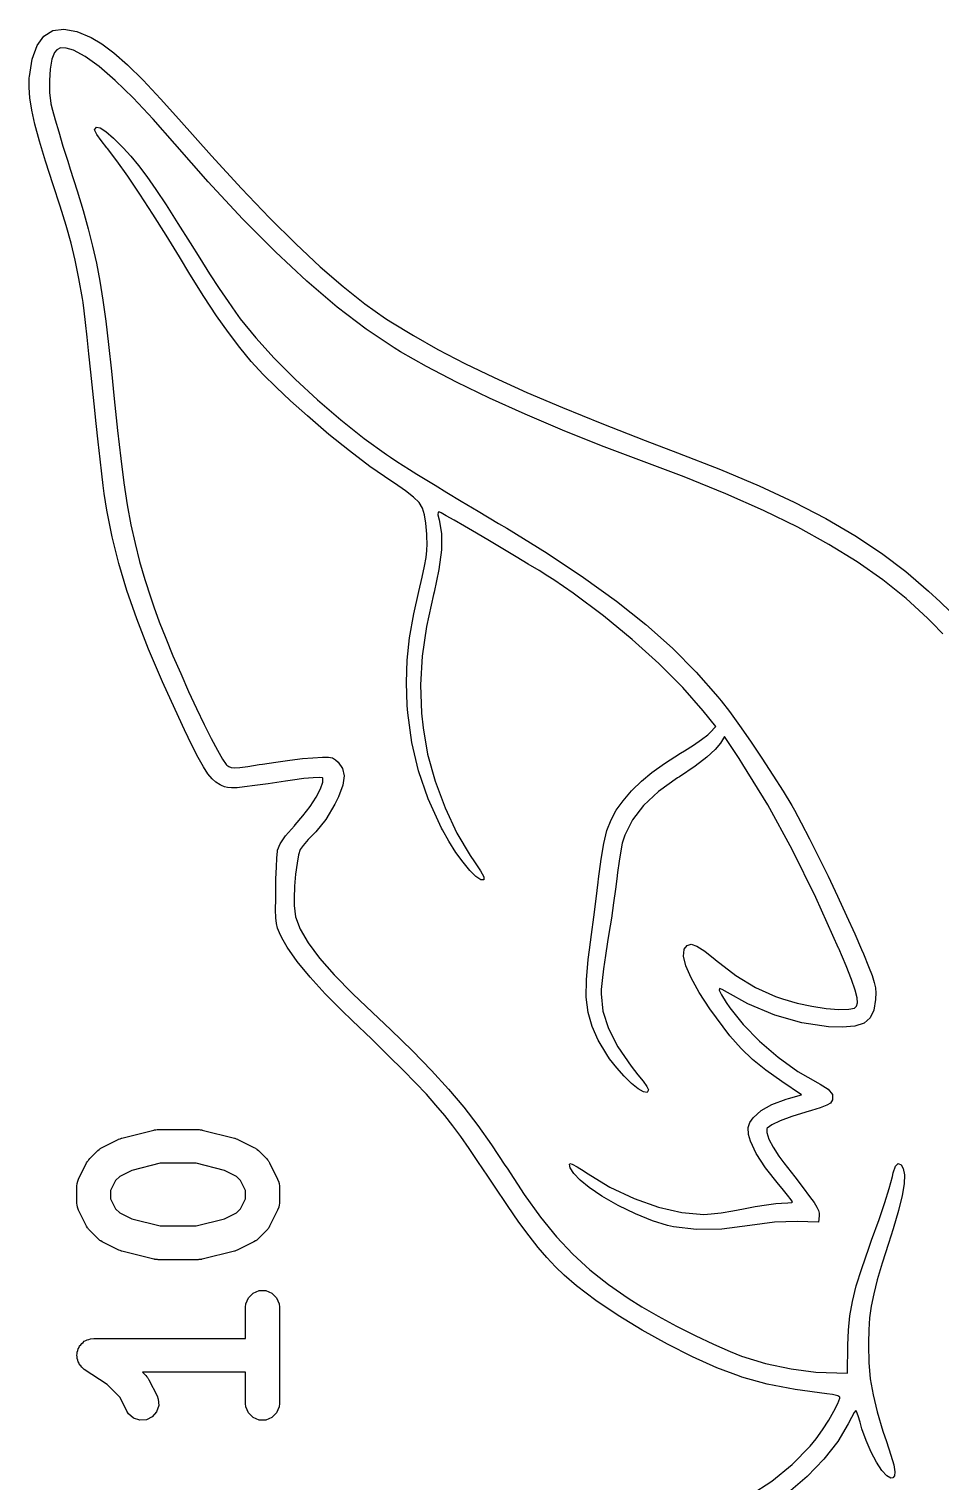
# Model space of a CAD drawing. Header units: inches. Extents: x 3.93 to 7.4, y -5.66 to -1.55.
# Drawn here: x 5.1319 to 5.3445, y -4.7891 to -4.4501 of the extents above; entities that cross this region are included whole.
import ezdxf

# ---------------------------------------------------------------- set-up
doc = ezdxf.new("R2010")
doc.units = ezdxf.units.IN
doc.header["$MEASUREMENT"] = 0
doc.layers.add('F.Silkscreen', color=41, linetype='CONTINUOUS', true_color=0xf2eda1)

msp = doc.modelspace()

# ---------------------------------------------------------------- linework, layer by layer
at = {"layer": 'F.Silkscreen', "linetype": 'CONTINUOUS'}
for p, q in [((5.13532, -4.45174), (5.13739, -4.45045)), ((5.13739, -4.45045), (5.13996, -4.45009)), ((5.13996, -4.45009), (5.14302, -4.45066)), ((5.14302, -4.45066), (5.14633, -4.45203)), ((5.1326, -4.45711), (5.13372, -4.45395)), ((5.13372, -4.45395), (5.13532, -4.45174)), ((5.14633, -4.45203), (5.14883, -4.45351)), ((5.14883, -4.45351), (5.15165, -4.45563)), ((5.13194, -4.4612), (5.1326, -4.45711)), ((5.1372, -4.45714), (5.13678, -4.45942)), ((5.13782, -4.45559), (5.1372, -4.45714)), ((5.13833, -4.45492), (5.13782, -4.45559)), ((5.13918, -4.45448), (5.13833, -4.45492)), ((5.14054, -4.45457), (5.13918, -4.45448)), ((5.1422, -4.45505), (5.14054, -4.45457)), ((5.14495, -4.4565), (5.1422, -4.45505)), ((5.14819, -4.45884), (5.14495, -4.4565)), ((5.15165, -4.45563), (5.15484, -4.45845)), ((5.13678, -4.45942), (5.13659, -4.46211)), ((5.15192, -4.46206), (5.14819, -4.45884)), ((5.15484, -4.45845), (5.15845, -4.462)), ((5.13186, -4.4637), (5.1319, -4.46211)), ((5.13205, -4.46617), (5.13186, -4.4637)), ((5.1319, -4.46211), (5.13192, -4.46148)), ((5.13192, -4.46148), (5.13194, -4.4612)), ((5.13659, -4.46211), (5.13664, -4.46491)), ((5.15612, -4.46614), (5.15192, -4.46206)), ((5.15845, -4.462), (5.16254, -4.46634)), ((5.1325, -4.469), (5.13205, -4.46617)), ((5.13664, -4.46491), (5.13696, -4.4675)), ((5.13696, -4.4675), (5.13697, -4.46756)), ((5.13697, -4.46756), (5.13731, -4.469)), ((5.16077, -4.47108), (5.15612, -4.46614)), ((5.16254, -4.46634), (5.16683, -4.47114)), ((5.13324, -4.47232), (5.1325, -4.469)), ((5.13731, -4.469), (5.13793, -4.47124)), ((5.13793, -4.47124), (5.13877, -4.4741)), ((5.16586, -4.47686), (5.16077, -4.47108)), ((5.16683, -4.47114), (5.17438, -4.47964)), ((5.13431, -4.47624), (5.13324, -4.47232)), ((5.13877, -4.4741), (5.13977, -4.47739)), ((5.14716, -4.4736), (5.14761, -4.47302)), ((5.1472, -4.47379), (5.14716, -4.4736)), ((5.1477, -4.4747), (5.1472, -4.47379)), ((5.14761, -4.47302), (5.14844, -4.47313)), ((5.14844, -4.47313), (5.14973, -4.47397)), ((5.14973, -4.47397), (5.15157, -4.47558)), ((5.13573, -4.4809), (5.13431, -4.47624)), ((5.13977, -4.47739), (5.14087, -4.48092)), ((5.14867, -4.47609), (5.1477, -4.4747)), ((5.14997, -4.47778), (5.14867, -4.47609)), ((5.15015, -4.478), (5.14997, -4.47778)), ((5.1523, -4.48085), (5.15015, -4.478)), ((5.15157, -4.47558), (5.15204, -4.47602)), ((5.15204, -4.47602), (5.15384, -4.47783)), ((5.15384, -4.47783), (5.1556, -4.47977)), ((5.17366, -4.48575), (5.16586, -4.47686)), ((5.13752, -4.4864), (5.13573, -4.4809)), ((5.14087, -4.48092), (5.14147, -4.48281)), ((5.15486, -4.48445), (5.1523, -4.48085)), ((5.1556, -4.47977), (5.15739, -4.48195)), ((5.17438, -4.47964), (5.18141, -4.48729)), ((5.14147, -4.48281), (5.14308, -4.48787)), ((5.1577, -4.48864), (5.15486, -4.48445)), ((5.15739, -4.48195), (5.1593, -4.4845)), ((5.1593, -4.4845), (5.16141, -4.48752)), ((5.13914, -4.49138), (5.13752, -4.4864)), ((5.14308, -4.48787), (5.14446, -4.49244)), ((5.16141, -4.48752), (5.16381, -4.49113)), ((5.18166, -4.49438), (5.17366, -4.48575)), ((5.18141, -4.48729), (5.18795, -4.49413)), ((5.14052, -4.49589), (5.13914, -4.49138)), ((5.16073, -4.49328), (5.1577, -4.48864)), ((5.16381, -4.49113), (5.16656, -4.49543)), ((5.14446, -4.49244), (5.14565, -4.49668)), ((5.16385, -4.49821), (5.16073, -4.49328)), ((5.18931, -4.50211), (5.18166, -4.49438)), ((5.18795, -4.49413), (5.19407, -4.5002)), ((5.14165, -4.50002), (5.14052, -4.49589)), ((5.14565, -4.49668), (5.14668, -4.50073)), ((5.16696, -4.50327), (5.16385, -4.49821)), ((5.16656, -4.49543), (5.1694, -4.49995)), ((5.14261, -4.50404), (5.14165, -4.50002)), ((5.14668, -4.50073), (5.14757, -4.50475)), ((5.1694, -4.49995), (5.17166, -4.50355)), ((5.19407, -4.5002), (5.19979, -4.50554)), ((5.14348, -4.50827), (5.14261, -4.50404)), ((5.14757, -4.50475), (5.14836, -4.5089)), ((5.16939, -4.50726), (5.16696, -4.50327)), ((5.17166, -4.50355), (5.17398, -4.50717)), ((5.19665, -4.50895), (5.18931, -4.50211)), ((5.14434, -4.51299), (5.14348, -4.50827)), ((5.17265, -4.51248), (5.16939, -4.50726)), ((5.17398, -4.50717), (5.17623, -4.5106)), ((5.19979, -4.50554), (5.20515, -4.51019)), ((5.14836, -4.5089), (5.14908, -4.51333)), ((5.17623, -4.5106), (5.17828, -4.51366)), ((5.20369, -4.51495), (5.19665, -4.50895)), ((5.20515, -4.51019), (5.21021, -4.51419)), ((5.14447, -4.51387), (5.14434, -4.51299)), ((5.14471, -4.51583), (5.14447, -4.51387)), ((5.14908, -4.51333), (5.14975, -4.51821)), ((5.17561, -4.51699), (5.17265, -4.51248)), ((5.17828, -4.51366), (5.18001, -4.51618)), ((5.21048, -4.52012), (5.20369, -4.51495)), ((5.21021, -4.51419), (5.21499, -4.51759)), ((5.14504, -4.51858), (5.14471, -4.51583)), ((5.14541, -4.52198), (5.14504, -4.51858)), ((5.14975, -4.51821), (5.1504, -4.52368)), ((5.17836, -4.52092), (5.17561, -4.51699)), ((5.18001, -4.51618), (5.18113, -4.51772)), ((5.18113, -4.51772), (5.18472, -4.52214)), ((5.21499, -4.51759), (5.21624, -4.5184)), ((5.21624, -4.5184), (5.22149, -4.52162)), ((5.14583, -4.52587), (5.14541, -4.52198)), ((5.18103, -4.52442), (5.17836, -4.52092)), ((5.21705, -4.5245), (5.21048, -4.52012)), ((5.22149, -4.52162), (5.22722, -4.52484)), ((5.1504, -4.52368), (5.15108, -4.5299)), ((5.1837, -4.52763), (5.18103, -4.52442)), ((5.18472, -4.52214), (5.18904, -4.52688)), ((5.21848, -4.52537), (5.21705, -4.5245)), ((5.22458, -4.52884), (5.21848, -4.52537)), ((5.22722, -4.52484), (5.23349, -4.5281)), ((5.14628, -4.53011), (5.14583, -4.52587)), ((5.18649, -4.53067), (5.1837, -4.52763)), ((5.18904, -4.52688), (5.19392, -4.53176)), ((5.23155, -4.53247), (5.22458, -4.52884)), ((5.23349, -4.5281), (5.24038, -4.53143)), ((5.14673, -4.53455), (5.14628, -4.53011)), ((5.15108, -4.5299), (5.15173, -4.53639)), ((5.1895, -4.53368), (5.18649, -4.53067)), ((5.19392, -4.53176), (5.19917, -4.53663)), ((5.24038, -4.53143), (5.24797, -4.53486)), ((5.14704, -4.53755), (5.14673, -4.53455)), ((5.19284, -4.53681), (5.1895, -4.53368)), ((5.23925, -4.5362), (5.23155, -4.53247)), ((5.24797, -4.53486), (5.25631, -4.53843)), ((5.14751, -4.54209), (5.14704, -4.53755)), ((5.15173, -4.53639), (5.15249, -4.54378)), ((5.19678, -4.54035), (5.19284, -4.53681)), ((5.19917, -4.53663), (5.20459, -4.5413)), ((5.24754, -4.53996), (5.23925, -4.5362)), ((5.25631, -4.53843), (5.26548, -4.54216)), ((5.14798, -4.54644), (5.14751, -4.54209)), ((5.20179, -4.54466), (5.19678, -4.54035)), ((5.20459, -4.5413), (5.21001, -4.5456)), ((5.25631, -4.54369), (5.24754, -4.53996)), ((5.26548, -4.54216), (5.27555, -4.54609)), ((5.15249, -4.54378), (5.15323, -4.55027)), ((5.20657, -4.54851), (5.20179, -4.54466)), ((5.21001, -4.5456), (5.21523, -4.54937)), ((5.26541, -4.54734), (5.25631, -4.54369)), ((5.14842, -4.55042), (5.14798, -4.54644)), ((5.21138, -4.55212), (5.20657, -4.54851)), ((5.27472, -4.55085), (5.26541, -4.54734)), ((5.27555, -4.54609), (5.28313, -4.54897)), ((5.28313, -4.54897), (5.29311, -4.55285)), ((5.14882, -4.55386), (5.14842, -4.55042)), ((5.15323, -4.55027), (5.15398, -4.556)), ((5.21648, -4.55568), (5.21138, -4.55212)), ((5.21523, -4.54937), (5.21613, -4.54997)), ((5.21613, -4.54997), (5.21764, -4.55096)), ((5.21764, -4.55096), (5.21911, -4.55192)), ((5.21911, -4.55192), (5.22063, -4.55289)), ((5.28466, -4.55459), (5.27472, -4.55085)), ((5.14915, -4.5566), (5.14882, -4.55386)), ((5.15398, -4.556), (5.15477, -4.56113)), ((5.21707, -4.55608), (5.21648, -4.55568)), ((5.22063, -4.55289), (5.22231, -4.55394)), ((5.22231, -4.55394), (5.22425, -4.55514)), ((5.22425, -4.55514), (5.22655, -4.55654)), ((5.29437, -4.55853), (5.28466, -4.55459)), ((5.29311, -4.55285), (5.30214, -4.55666)), ((5.1494, -4.55846), (5.14915, -4.5566)), ((5.15003, -4.56236), (5.1494, -4.55846)), ((5.21967, -4.55787), (5.21707, -4.55608)), ((5.22154, -4.5593), (5.21967, -4.55787)), ((5.22282, -4.56057), (5.22154, -4.5593)), ((5.22655, -4.55654), (5.22931, -4.55821)), ((5.22931, -4.55821), (5.23264, -4.56021)), ((5.30318, -4.56244), (5.29437, -4.55853)), ((5.30214, -4.55666), (5.31032, -4.56047)), ((5.15125, -4.56856), (5.15003, -4.56236)), ((5.15477, -4.56113), (5.15562, -4.5658)), ((5.22364, -4.56187), (5.22282, -4.56057)), ((5.22412, -4.5634), (5.22364, -4.56187)), ((5.23264, -4.56021), (5.23663, -4.5626)), ((5.23663, -4.5626), (5.24139, -4.56544)), ((5.31117, -4.56635), (5.30318, -4.56244)), ((5.31032, -4.56047), (5.31773, -4.56432)), ((5.15562, -4.5658), (5.15657, -4.57016)), ((5.2244, -4.56535), (5.22412, -4.5634)), ((5.2246, -4.56791), (5.2244, -4.56535)), ((5.22725, -4.56285), (5.22723, -4.56346)), ((5.22723, -4.56346), (5.22751, -4.56459)), ((5.22766, -4.56285), (5.22725, -4.56285)), ((5.22751, -4.56459), (5.22804, -4.56779)), ((5.22797, -4.563), (5.22766, -4.56285)), ((5.22917, -4.56365), (5.22797, -4.563)), ((5.23105, -4.56471), (5.22917, -4.56365)), ((5.23346, -4.5661), (5.23105, -4.56471)), ((5.23624, -4.56773), (5.23346, -4.5661)), ((5.24139, -4.56544), (5.24326, -4.56656)), ((5.31773, -4.56432), (5.32448, -4.56826)), ((5.15279, -4.57476), (5.15125, -4.56856)), ((5.22464, -4.56851), (5.2246, -4.56791)), ((5.2247, -4.57018), (5.22464, -4.56851)), ((5.22804, -4.56779), (5.22803, -4.57162)), ((5.23927, -4.56952), (5.23624, -4.56773)), ((5.24239, -4.57137), (5.23927, -4.56952)), ((5.24326, -4.56656), (5.2527, -4.57238)), ((5.31841, -4.57032), (5.31117, -4.56635)), ((5.32448, -4.56826), (5.33066, -4.57236)), ((5.15657, -4.57016), (5.15764, -4.57435)), ((5.22447, -4.5734), (5.22466, -4.57173)), ((5.22466, -4.57173), (5.2247, -4.57018)), ((5.22803, -4.57162), (5.22745, -4.57617)), ((5.24545, -4.5732), (5.24239, -4.57137)), ((5.2527, -4.57238), (5.2612, -4.57802)), ((5.32498, -4.57438), (5.31841, -4.57032)), ((5.33066, -4.57236), (5.33635, -4.57666)), ((5.15468, -4.5811), (5.15279, -4.57476)), ((5.15764, -4.57435), (5.15886, -4.57852)), ((5.22355, -4.57797), (5.22411, -4.5754)), ((5.22411, -4.5754), (5.22447, -4.5734)), ((5.22745, -4.57617), (5.22631, -4.5815)), ((5.24831, -4.57492), (5.24545, -4.5732)), ((5.25082, -4.57646), (5.24831, -4.57492)), ((5.33096, -4.57857), (5.32498, -4.57438)), ((5.15886, -4.57852), (5.16026, -4.58283)), ((5.22275, -4.58133), (5.22355, -4.57797)), ((5.25284, -4.57771), (5.25082, -4.57646)), ((5.25422, -4.57859), (5.25284, -4.57771)), ((5.25875, -4.58172), (5.25422, -4.57859)), ((5.2612, -4.57802), (5.26885, -4.58355)), ((5.33641, -4.58293), (5.33096, -4.57857)), ((5.33635, -4.57666), (5.34167, -4.58121)), ((5.15698, -4.58772), (5.15468, -4.5811)), ((5.16026, -4.58283), (5.16097, -4.5849)), ((5.2216, -4.58651), (5.22275, -4.58133)), ((5.22618, -4.58202), (5.22453, -4.58951)), ((5.22631, -4.5815), (5.22618, -4.58202)), ((5.26581, -4.587), (5.25875, -4.58172)), ((5.34142, -4.58752), (5.33641, -4.58293)), ((5.34167, -4.58121), (5.34437, -4.58376)), ((5.16097, -4.5849), (5.16224, -4.58838)), ((5.22061, -4.59214), (5.2216, -4.58651)), ((5.26885, -4.58355), (5.27572, -4.58903)), ((5.34437, -4.58376), (5.3491, -4.58836)), ((5.15973, -4.59478), (5.15698, -4.58772)), ((5.16224, -4.58838), (5.16375, -4.59222)), ((5.22453, -4.58951), (5.22353, -4.59645)), ((5.27253, -4.59252), (5.26581, -4.587)), ((5.27572, -4.58903), (5.2819, -4.59454)), ((5.34245, -4.58855), (5.34142, -4.58752)), ((5.34495, -4.59118), (5.34245, -4.58855)), ((5.16375, -4.59222), (5.16543, -4.5963)), ((5.22005, -4.59738), (5.22061, -4.59214)), ((5.27877, -4.59816), (5.27253, -4.59252)), ((5.16298, -4.60241), (5.15973, -4.59478)), ((5.16543, -4.5963), (5.16723, -4.60049)), ((5.22353, -4.59645), (5.22316, -4.60311)), ((5.2819, -4.59454), (5.28748, -4.60014)), ((5.21989, -4.60254), (5.22005, -4.59738)), ((5.28435, -4.60375), (5.27877, -4.59816)), ((5.16679, -4.61076), (5.16298, -4.60241)), ((5.16723, -4.60049), (5.16907, -4.60465)), ((5.22008, -4.60792), (5.21989, -4.60254)), ((5.22316, -4.60311), (5.2234, -4.60974)), ((5.28748, -4.60014), (5.29253, -4.60589)), ((5.16907, -4.60465), (5.17091, -4.60865)), ((5.2891, -4.60916), (5.28435, -4.60375)), ((5.29253, -4.60589), (5.2933, -4.60683)), ((5.2933, -4.60683), (5.29524, -4.60936)), ((5.17091, -4.60865), (5.17269, -4.61236)), ((5.22021, -4.60967), (5.22008, -4.60792)), ((5.22112, -4.61658), (5.22021, -4.60967)), ((5.2234, -4.60974), (5.22375, -4.61314)), ((5.29207, -4.61281), (5.2891, -4.60916)), ((5.29524, -4.60936), (5.29756, -4.61257)), ((5.16811, -4.61358), (5.16679, -4.61076)), ((5.16986, -4.61721), (5.16811, -4.61358)), ((5.17269, -4.61236), (5.17433, -4.61565)), ((5.22375, -4.61314), (5.22483, -4.61925)), ((5.29062, -4.61432), (5.29207, -4.61281)), ((5.29756, -4.61257), (5.30012, -4.61626)), ((5.17433, -4.61565), (5.17578, -4.61838)), ((5.22268, -4.62316), (5.22112, -4.61658)), ((5.28682, -4.61719), (5.28873, -4.61586)), ((5.28873, -4.61586), (5.29017, -4.61474)), ((5.29017, -4.61474), (5.29062, -4.61432)), ((5.29312, -4.61668), (5.29191, -4.6182)), ((5.29405, -4.61514), (5.29312, -4.61668)), ((5.29747, -4.62031), (5.29405, -4.61514)), ((5.30012, -4.61626), (5.30276, -4.62019)), ((5.17131, -4.62005), (5.16986, -4.61721)), ((5.17252, -4.62222), (5.17131, -4.62005)), ((5.17578, -4.61838), (5.17698, -4.62044)), ((5.17698, -4.62044), (5.17787, -4.62167)), ((5.19269, -4.62067), (5.19567, -4.62032)), ((5.19567, -4.62032), (5.19801, -4.62011)), ((5.19801, -4.62011), (5.19806, -4.62011)), ((5.19806, -4.62011), (5.20027, -4.61998)), ((5.20027, -4.61998), (5.20171, -4.61999)), ((5.20171, -4.61999), (5.20264, -4.62017)), ((5.20264, -4.62017), (5.20333, -4.62058)), ((5.22483, -4.61925), (5.22659, -4.62557)), ((5.2801, -4.62142), (5.28378, -4.61908)), ((5.28378, -4.61908), (5.28471, -4.61852)), ((5.28471, -4.61852), (5.28682, -4.61719)), ((5.28997, -4.61997), (5.28721, -4.62207)), ((5.29191, -4.6182), (5.28997, -4.61997)), ((5.29834, -4.62165), (5.29747, -4.62031)), ((5.30276, -4.62019), (5.30535, -4.62415)), ((5.17357, -4.62383), (5.17252, -4.62222)), ((5.17787, -4.62167), (5.17802, -4.62182)), ((5.17802, -4.62182), (5.17849, -4.62219)), ((5.17849, -4.62219), (5.17902, -4.62241)), ((5.17902, -4.62241), (5.1798, -4.62248)), ((5.1798, -4.62248), (5.18103, -4.62239)), ((5.18103, -4.62239), (5.18287, -4.62214)), ((5.18287, -4.62214), (5.18552, -4.62172)), ((5.18552, -4.62172), (5.18629, -4.62159)), ((5.18629, -4.62159), (5.18943, -4.62111)), ((5.18943, -4.62111), (5.19269, -4.62067)), ((5.20333, -4.62058), (5.20397, -4.62118)), ((5.20397, -4.62118), (5.20499, -4.62262)), ((5.20499, -4.62262), (5.20534, -4.62436)), ((5.22497, -4.62971), (5.22268, -4.62316)), ((5.27469, -4.62557), (5.27714, -4.62354)), ((5.27714, -4.62354), (5.2801, -4.62142)), ((5.28721, -4.62207), (5.28356, -4.62453)), ((5.30414, -4.63113), (5.29834, -4.62165)), ((5.17453, -4.625), (5.17357, -4.62383)), ((5.17546, -4.62583), (5.17453, -4.625)), ((5.17644, -4.62643), (5.17546, -4.62583)), ((5.17678, -4.62661), (5.17644, -4.62643)), ((5.17744, -4.62689), (5.17678, -4.62661)), ((5.17817, -4.62708), (5.17744, -4.62689)), ((5.1791, -4.62715), (5.17817, -4.62708)), ((5.18037, -4.6271), (5.1791, -4.62715)), ((5.18212, -4.62693), (5.18037, -4.6271)), ((5.1845, -4.62662), (5.18212, -4.62693)), ((5.18763, -4.62616), (5.1845, -4.62662)), ((5.19167, -4.62556), (5.18763, -4.62616)), ((5.19332, -4.62532), (5.19167, -4.62556)), ((5.19596, -4.62499), (5.19332, -4.62532)), ((5.19813, -4.62477), (5.19596, -4.62499)), ((5.19965, -4.62469), (5.19813, -4.62477)), ((5.20031, -4.62477), (5.19965, -4.62469)), ((5.19982, -4.62736), (5.20039, -4.62584)), ((5.2004, -4.62489), (5.20031, -4.62477)), ((5.20039, -4.62584), (5.2004, -4.62489)), ((5.20502, -4.62652), (5.204, -4.62925)), ((5.20534, -4.62436), (5.20502, -4.62652)), ((5.22659, -4.62557), (5.2289, -4.63181)), ((5.27255, -4.62768), (5.27469, -4.62557)), ((5.28313, -4.62481), (5.27866, -4.62802)), ((5.28356, -4.62453), (5.28313, -4.62481)), ((5.30535, -4.62415), (5.30772, -4.62791)), ((5.1974, -4.63146), (5.19879, -4.6293)), ((5.19879, -4.6293), (5.19982, -4.62736)), ((5.204, -4.62925), (5.20321, -4.63093)), ((5.22807, -4.63652), (5.22497, -4.62971)), ((5.26883, -4.63231), (5.27041, -4.63013)), ((5.27041, -4.63013), (5.2724, -4.62784)), ((5.2724, -4.62784), (5.27255, -4.62768)), ((5.27866, -4.62802), (5.27517, -4.63126)), ((5.30772, -4.62791), (5.30974, -4.63126)), ((5.19394, -4.63579), (5.19574, -4.63368)), ((5.19574, -4.63368), (5.1974, -4.63146)), ((5.20321, -4.63093), (5.20109, -4.63453)), ((5.2289, -4.63181), (5.23165, -4.63769)), ((5.26761, -4.63457), (5.26883, -4.63231)), ((5.27517, -4.63126), (5.27258, -4.63461)), ((5.30984, -4.64153), (5.30414, -4.63113)), ((5.30974, -4.63126), (5.31039, -4.63238)), ((5.31039, -4.63238), (5.31198, -4.63532)), ((5.19169, -4.63836), (5.19377, -4.63597)), ((5.19377, -4.63597), (5.19394, -4.63579)), ((5.20109, -4.63453), (5.19875, -4.63739)), ((5.22826, -4.6369), (5.22807, -4.63652)), ((5.22977, -4.6396), (5.22826, -4.6369)), ((5.2659, -4.64013), (5.26665, -4.63712)), ((5.26665, -4.63712), (5.26761, -4.63457)), ((5.27258, -4.63461), (5.27082, -4.63817)), ((5.31198, -4.63532), (5.31389, -4.63901)), ((5.18982, -4.64164), (5.19039, -4.64023)), ((5.19039, -4.64023), (5.19169, -4.63836)), ((5.19577, -4.64057), (5.19512, -4.64151)), ((5.19699, -4.63917), (5.19577, -4.64057)), ((5.19844, -4.63769), (5.19699, -4.63917)), ((5.19875, -4.63739), (5.19844, -4.63769)), ((5.23142, -4.64219), (5.22977, -4.6396)), ((5.23165, -4.63769), (5.23474, -4.64292)), ((5.26527, -4.64381), (5.2659, -4.64013)), ((5.27023, -4.64007), (5.26987, -4.64181)), ((5.27082, -4.63817), (5.27023, -4.64007)), ((5.31389, -4.63901), (5.316, -4.64323)), ((5.18954, -4.64567), (5.18965, -4.64346)), ((5.18965, -4.64346), (5.18977, -4.64196)), ((5.18977, -4.64196), (5.18982, -4.64164)), ((5.19473, -4.64273), (5.19436, -4.64474)), ((5.19512, -4.64151), (5.19473, -4.64273)), ((5.2331, -4.64451), (5.23142, -4.64219)), ((5.23474, -4.64292), (5.23576, -4.64438)), ((5.26469, -4.64835), (5.26527, -4.64381)), ((5.26987, -4.64181), (5.26947, -4.64421)), ((5.31538, -4.65271), (5.30984, -4.64153)), ((5.316, -4.64323), (5.31822, -4.64777)), ((5.18945, -4.64836), (5.18954, -4.64567)), ((5.19404, -4.64729), (5.19381, -4.6501)), ((5.19436, -4.64474), (5.19404, -4.64729)), ((5.23469, -4.64644), (5.2331, -4.64451)), ((5.2361, -4.64784), (5.23469, -4.64644)), ((5.23576, -4.64438), (5.23719, -4.64648)), ((5.23719, -4.64648), (5.23791, -4.64789)), ((5.2691, -4.64688), (5.26893, -4.64835)), ((5.26947, -4.64421), (5.2691, -4.64688)), ((5.18939, -4.65128), (5.18945, -4.64836)), ((5.19381, -4.6501), (5.19368, -4.65294)), ((5.23721, -4.6486), (5.2361, -4.64784)), ((5.23792, -4.64856), (5.23721, -4.6486)), ((5.23791, -4.64789), (5.23792, -4.64856)), ((5.26414, -4.65304), (5.2646, -4.64914)), ((5.2646, -4.64914), (5.26469, -4.64835)), ((5.26863, -4.65081), (5.26819, -4.65398)), ((5.26893, -4.64835), (5.26863, -4.65081)), ((5.31822, -4.64777), (5.32044, -4.65242)), ((5.18937, -4.6556), (5.18938, -4.65304)), ((5.18938, -4.65304), (5.18939, -4.65128)), ((5.19368, -4.65294), (5.19366, -4.65456)), ((5.2636, -4.65727), (5.26414, -4.65304)), ((5.26819, -4.65398), (5.26767, -4.65754)), ((5.32069, -4.66456), (5.31538, -4.65271)), ((5.32044, -4.65242), (5.32255, -4.65696)), ((5.18942, -4.65746), (5.18937, -4.6556)), ((5.18957, -4.65882), (5.18942, -4.65746)), ((5.19366, -4.65456), (5.19403, -4.65721)), ((5.19403, -4.65721), (5.19512, -4.66011)), ((5.26307, -4.66138), (5.2636, -4.65727)), ((5.26767, -4.65754), (5.26711, -4.66114)), ((5.32255, -4.65696), (5.32446, -4.66117)), ((5.18983, -4.6599), (5.18957, -4.65882)), ((5.19024, -4.66093), (5.18983, -4.6599)), ((5.19083, -4.66213), (5.19024, -4.66093)), ((5.19512, -4.66011), (5.19697, -4.66331)), ((5.19208, -4.66431), (5.19083, -4.66213)), ((5.19442, -4.66763), (5.19208, -4.66431)), ((5.19697, -4.66331), (5.19961, -4.66686)), ((5.26258, -4.6649), (5.26307, -4.66138)), ((5.2668, -4.66303), (5.26628, -4.66626)), ((5.26711, -4.66114), (5.2668, -4.66303)), ((5.28466, -4.66479), (5.28533, -4.66389)), ((5.28533, -4.66389), (5.28628, -4.66364)), ((5.28628, -4.66364), (5.28762, -4.66407)), ((5.28762, -4.66407), (5.28944, -4.66523)), ((5.32446, -4.66117), (5.32605, -4.66484)), ((5.19739, -4.6713), (5.19442, -4.66763)), ((5.19961, -4.66686), (5.20306, -4.6708)), ((5.26184, -4.67194), (5.26228, -4.66719)), ((5.26228, -4.66719), (5.26258, -4.6649)), ((5.26628, -4.66626), (5.26584, -4.66936)), ((5.28449, -4.66641), (5.28464, -4.66483)), ((5.28505, -4.66865), (5.28449, -4.66641)), ((5.28464, -4.66483), (5.28466, -4.66479)), ((5.28944, -4.66523), (5.29185, -4.66715)), ((5.29185, -4.66715), (5.29198, -4.66726)), ((5.29198, -4.66726), (5.29672, -4.67093)), ((5.32071, -4.66461), (5.32069, -4.66456)), ((5.32241, -4.66866), (5.32071, -4.66461)), ((5.32605, -4.66484), (5.32649, -4.66589)), ((5.32649, -4.66589), (5.32767, -4.66878)), ((5.20306, -4.6708), (5.20738, -4.67519)), ((5.26584, -4.66936), (5.26551, -4.67209)), ((5.28629, -4.67149), (5.28505, -4.66865)), ((5.29672, -4.67093), (5.3013, -4.67375)), ((5.32367, -4.67186), (5.32241, -4.66866)), ((5.32767, -4.66878), (5.32848, -4.67091)), ((5.32848, -4.67091), (5.32899, -4.67252)), ((5.20089, -4.67517), (5.19739, -4.6713)), ((5.26182, -4.67599), (5.26184, -4.67194)), ((5.2653, -4.67421), (5.26526, -4.6752)), ((5.26551, -4.67209), (5.2653, -4.67421)), ((5.28817, -4.67486), (5.28629, -4.67149)), ((5.29287, -4.67396), (5.2928, -4.67435)), ((5.2928, -4.67435), (5.29333, -4.6754)), ((5.29352, -4.67415), (5.29287, -4.67396)), ((5.29474, -4.67485), (5.29352, -4.67415)), ((5.3013, -4.67375), (5.30593, -4.67583)), ((5.32452, -4.67431), (5.32367, -4.67186)), ((5.32499, -4.6761), (5.32452, -4.67431)), ((5.32899, -4.67252), (5.32926, -4.67382)), ((5.32926, -4.67382), (5.32934, -4.67504)), ((5.20478, -4.67908), (5.20089, -4.67517)), ((5.20738, -4.67519), (5.21048, -4.67813)), ((5.26226, -4.67955), (5.26182, -4.67599)), ((5.26526, -4.6752), (5.26568, -4.67922)), ((5.29066, -4.67869), (5.28817, -4.67486)), ((5.29333, -4.6754), (5.29446, -4.67718)), ((5.29446, -4.67718), (5.29532, -4.67845)), ((5.29949, -4.6775), (5.29474, -4.67485)), ((5.30577, -4.68016), (5.29949, -4.6775)), ((5.30593, -4.67583), (5.30757, -4.67639)), ((5.30757, -4.67639), (5.31098, -4.67736)), ((5.31098, -4.67736), (5.31445, -4.67811)), ((5.32488, -4.67811), (5.3251, -4.67733)), ((5.3251, -4.67733), (5.32499, -4.6761)), ((5.32929, -4.67651), (5.32891, -4.67897)), ((5.3293, -4.67638), (5.32929, -4.67651)), ((5.32934, -4.67504), (5.3293, -4.67638)), ((5.20721, -4.68141), (5.20478, -4.67908)), ((5.21178, -4.68581), (5.20721, -4.68141)), ((5.21048, -4.67813), (5.21625, -4.68357)), ((5.26318, -4.68284), (5.26226, -4.67955)), ((5.26568, -4.67922), (5.26697, -4.68332)), ((5.29373, -4.68291), (5.29066, -4.67869)), ((5.29532, -4.67845), (5.29838, -4.68235)), ((5.31213, -4.68197), (5.30577, -4.68016)), ((5.31445, -4.67811), (5.31777, -4.67861)), ((5.31777, -4.67861), (5.32072, -4.67885)), ((5.32072, -4.67885), (5.32307, -4.67879)), ((5.32307, -4.67879), (5.32435, -4.67851)), ((5.32435, -4.67851), (5.32488, -4.67811)), ((5.32805, -4.68078), (5.32661, -4.68201)), ((5.32891, -4.67897), (5.32805, -4.68078)), ((5.21625, -4.68357), (5.22128, -4.6885)), ((5.26462, -4.68604), (5.26318, -4.68284)), ((5.26697, -4.68332), (5.26916, -4.68759)), ((5.29534, -4.68497), (5.29373, -4.68291)), ((5.29838, -4.68235), (5.30222, -4.68627)), ((5.31835, -4.68286), (5.31213, -4.68197)), ((5.32154, -4.68297), (5.31835, -4.68286)), ((5.32447, -4.68272), (5.32154, -4.68297)), ((5.32661, -4.68201), (5.32447, -4.68272)), ((5.21571, -4.68964), (5.21178, -4.68581)), ((5.26661, -4.68937), (5.26462, -4.68604)), ((5.26916, -4.68759), (5.27228, -4.6921)), ((5.29792, -4.68793), (5.29534, -4.68497)), ((5.30061, -4.69052), (5.29792, -4.68793)), ((5.30222, -4.68627), (5.30658, -4.68999)), ((5.21909, -4.69299), (5.21571, -4.68964)), ((5.22128, -4.6885), (5.22572, -4.69307)), ((5.26727, -4.69034), (5.26661, -4.68937)), ((5.26893, -4.69249), (5.26727, -4.69034)), ((5.30368, -4.69301), (5.30061, -4.69052)), ((5.30658, -4.68999), (5.3112, -4.69329)), ((5.222, -4.69596), (5.21909, -4.69299)), ((5.22572, -4.69307), (5.22966, -4.69741)), ((5.27067, -4.69444), (5.26893, -4.69249)), ((5.27237, -4.6961), (5.27067, -4.69444)), ((5.27228, -4.6921), (5.27388, -4.69407)), ((5.27388, -4.69407), (5.27507, -4.69559)), ((5.30743, -4.69565), (5.30368, -4.69301)), ((5.3112, -4.69329), (5.31583, -4.69597)), ((5.22453, -4.69864), (5.222, -4.69596)), ((5.22966, -4.69741), (5.23323, -4.70165)), ((5.2739, -4.69735), (5.27237, -4.6961)), ((5.27515, -4.69809), (5.2739, -4.69735)), ((5.27507, -4.69559), (5.27594, -4.69685)), ((5.27599, -4.69821), (5.27515, -4.69809)), ((5.27594, -4.69685), (5.2763, -4.6976)), ((5.2763, -4.69762), (5.27599, -4.69821)), ((5.2763, -4.6976), (5.2763, -4.69762)), ((5.31201, -4.69874), (5.30743, -4.69565)), ((5.31583, -4.69597), (5.3164, -4.69624)), ((5.3164, -4.69624), (5.31824, -4.69742)), ((5.31824, -4.69742), (5.31922, -4.69869)), ((5.22677, -4.70114), (5.22453, -4.69864)), ((5.2288, -4.70355), (5.22677, -4.70114)), ((5.23323, -4.70165), (5.23654, -4.70593)), ((5.30261, -4.70243), (5.30511, -4.70101)), ((5.30511, -4.70101), (5.30845, -4.69978)), ((5.30845, -4.69978), (5.30902, -4.69961)), ((5.30902, -4.69961), (5.31201, -4.69874)), ((5.3164, -4.70177), (5.31434, -4.70245)), ((5.31797, -4.70116), (5.3164, -4.70177)), ((5.31878, -4.7007), (5.31797, -4.70116)), ((5.31928, -4.69995), (5.31878, -4.7007)), ((5.31922, -4.69869), (5.31928, -4.69995)), ((5.2307, -4.70598), (5.2288, -4.70355)), ((5.29994, -4.70524), (5.30075, -4.70414)), ((5.30075, -4.70414), (5.30261, -4.70243)), ((5.30704, -4.70481), (5.30507, -4.70574)), ((5.30975, -4.70381), (5.30704, -4.70481)), ((5.31307, -4.70281), (5.30975, -4.70381)), ((5.31434, -4.70245), (5.31307, -4.70281)), ((5.15348, -4.70885), (5.16098, -4.70697)), ((5.16098, -4.70697), (5.16111, -4.70695)), ((5.16111, -4.70695), (5.16117, -4.70693)), ((5.16117, -4.70693), (5.16146, -4.7069)), ((5.16146, -4.7069), (5.16174, -4.70686)), ((5.16174, -4.70686), (5.1618, -4.70687)), ((5.1618, -4.70687), (5.16194, -4.70686)), ((5.16194, -4.70686), (5.17131, -4.70686)), ((5.17131, -4.70686), (5.17144, -4.70687)), ((5.17144, -4.70687), (5.1715, -4.70686)), ((5.1715, -4.70686), (5.17179, -4.7069)), ((5.17179, -4.7069), (5.17208, -4.70693)), ((5.17208, -4.70693), (5.17213, -4.70695)), ((5.17213, -4.70695), (5.17226, -4.70697)), ((5.17226, -4.70697), (5.17976, -4.70885)), ((5.23258, -4.70851), (5.2307, -4.70598)), ((5.2345, -4.71125), (5.23258, -4.70851)), ((5.23654, -4.70593), (5.23972, -4.71039)), ((5.29955, -4.70642), (5.29994, -4.70524)), ((5.29966, -4.70798), (5.29955, -4.70642)), ((5.3001, -4.70961), (5.29966, -4.70798)), ((5.30398, -4.70656), (5.3039, -4.70668)), ((5.3039, -4.70668), (5.3039, -4.70757)), ((5.3039, -4.70757), (5.30444, -4.70907)), ((5.30507, -4.70574), (5.30398, -4.70656)), ((5.14603, -4.71363), (5.1479, -4.71176)), ((5.1479, -4.71176), (5.14821, -4.71151)), ((5.14821, -4.71151), (5.14827, -4.71143)), ((5.14827, -4.71143), (5.14839, -4.71136)), ((5.14839, -4.71136), (5.1485, -4.71127)), ((5.1485, -4.71127), (5.1486, -4.71123)), ((5.1486, -4.71123), (5.14893, -4.71102)), ((5.14893, -4.71102), (5.15268, -4.70915)), ((5.15268, -4.70915), (5.15273, -4.70912)), ((5.15273, -4.70912), (5.15276, -4.70911)), ((5.15276, -4.70911), (5.15308, -4.70899)), ((5.15308, -4.70899), (5.1534, -4.70887)), ((5.1534, -4.70887), (5.15343, -4.70887)), ((5.15343, -4.70887), (5.15348, -4.70885)), ((5.17976, -4.70885), (5.17982, -4.70887)), ((5.17982, -4.70887), (5.17985, -4.70887)), ((5.17985, -4.70887), (5.18017, -4.70899)), ((5.18017, -4.70899), (5.18049, -4.70911)), ((5.18049, -4.70911), (5.18051, -4.70912)), ((5.18051, -4.70912), (5.18057, -4.70915)), ((5.18057, -4.70915), (5.18432, -4.71102)), ((5.18432, -4.71102), (5.18465, -4.71123)), ((5.18465, -4.71123), (5.18475, -4.71127)), ((5.18475, -4.71127), (5.18485, -4.71136)), ((5.18485, -4.71136), (5.18497, -4.71143)), ((5.18497, -4.71143), (5.18504, -4.71151)), ((5.18504, -4.71151), (5.18534, -4.71176)), ((5.18534, -4.71176), (5.18722, -4.71363)), ((5.23656, -4.71429), (5.2345, -4.71125)), ((5.23972, -4.71039), (5.24286, -4.71514)), ((5.30146, -4.71248), (5.3001, -4.70961)), ((5.30444, -4.70907), (5.30544, -4.71098)), ((5.30544, -4.71098), (5.30677, -4.71309)), ((5.14342, -4.71841), (5.14529, -4.71466)), ((5.14529, -4.71466), (5.1455, -4.71433)), ((5.1455, -4.71433), (5.14554, -4.71423)), ((5.14554, -4.71423), (5.14563, -4.71412)), ((5.14563, -4.71412), (5.1457, -4.714)), ((5.1457, -4.714), (5.14578, -4.71394)), ((5.14578, -4.71394), (5.14603, -4.71363)), ((5.16242, -4.71473), (5.15581, -4.71638)), ((5.17083, -4.71473), (5.16242, -4.71473)), ((5.17743, -4.71638), (5.17083, -4.71473)), ((5.18722, -4.71363), (5.18746, -4.71394)), ((5.18746, -4.71394), (5.18754, -4.714)), ((5.18754, -4.714), (5.18762, -4.71412)), ((5.18762, -4.71412), (5.18771, -4.71423)), ((5.18771, -4.71423), (5.18775, -4.71433)), ((5.18775, -4.71433), (5.18795, -4.71466)), ((5.18795, -4.71466), (5.18983, -4.71841)), ((5.23885, -4.71773), (5.23656, -4.71429)), ((5.24286, -4.71514), (5.24334, -4.71588)), ((5.25793, -4.71494), (5.25802, -4.7148)), ((5.25803, -4.71582), (5.25793, -4.71494)), ((5.25802, -4.7148), (5.25856, -4.71494)), ((5.25856, -4.71494), (5.25973, -4.71557)), ((5.30366, -4.71583), (5.30146, -4.71248)), ((5.30677, -4.71309), (5.3079, -4.71463)), ((5.3079, -4.71463), (5.31046, -4.71792)), ((5.33395, -4.71539), (5.3346, -4.71475)), ((5.3346, -4.71475), (5.33528, -4.71511)), ((5.33528, -4.71511), (5.33574, -4.71598)), ((5.14314, -4.71913), (5.14342, -4.71841)), ((5.15302, -4.71778), (5.15205, -4.71875)), ((5.15581, -4.71638), (5.15302, -4.71778)), ((5.18023, -4.71778), (5.17743, -4.71638)), ((5.1812, -4.71875), (5.18023, -4.71778)), ((5.18983, -4.71841), (5.19011, -4.71913)), ((5.24039, -4.72006), (5.23885, -4.71773)), ((5.24334, -4.71588), (5.24736, -4.722)), ((5.25889, -4.71711), (5.25803, -4.71582)), ((5.26041, -4.71867), (5.25889, -4.71711)), ((5.25973, -4.71557), (5.26131, -4.71657)), ((5.26248, -4.72037), (5.26041, -4.71867)), ((5.26131, -4.71657), (5.26187, -4.71694)), ((5.26187, -4.71694), (5.26732, -4.72027)), ((5.30665, -4.71961), (5.30366, -4.71583)), ((5.31046, -4.71792), (5.31245, -4.72049)), ((5.33249, -4.72059), (5.33323, -4.7178)), ((5.33323, -4.7178), (5.33342, -4.71698)), ((5.33342, -4.71698), (5.33395, -4.71539)), ((5.33574, -4.71598), (5.33602, -4.71743)), ((5.33602, -4.71743), (5.33593, -4.71949)), ((5.143, -4.72017), (5.14308, -4.7194)), ((5.143, -4.72392), (5.143, -4.72017)), ((5.14308, -4.7194), (5.14313, -4.71927)), ((5.14313, -4.71927), (5.14314, -4.71913)), ((5.15205, -4.71875), (5.15087, -4.7211)), ((5.15087, -4.7211), (5.15087, -4.72299)), ((5.18237, -4.7211), (5.1812, -4.71875)), ((5.18237, -4.72299), (5.18237, -4.7211)), ((5.19011, -4.71913), (5.19012, -4.71927)), ((5.19012, -4.71927), (5.19017, -4.7194)), ((5.19017, -4.7194), (5.19024, -4.72017)), ((5.19024, -4.72017), (5.19024, -4.72392)), ((5.24346, -4.72462), (5.24039, -4.72006)), ((5.24736, -4.722), (5.25117, -4.72727)), ((5.26549, -4.7224), (5.26248, -4.72037)), ((5.26732, -4.72027), (5.27297, -4.72297)), ((5.30752, -4.72063), (5.30665, -4.71961)), ((5.30876, -4.72216), (5.30752, -4.72063)), ((5.31245, -4.72049), (5.31392, -4.72246)), ((5.33146, -4.72389), (5.33249, -4.72059)), ((5.33593, -4.71949), (5.33547, -4.72223)), ((5.14308, -4.72468), (5.143, -4.72392)), ((5.14313, -4.72481), (5.14308, -4.72468)), ((5.14314, -4.72496), (5.14313, -4.72481)), ((5.14342, -4.72568), (5.14314, -4.72496)), ((5.15087, -4.72299), (5.15205, -4.72533)), ((5.15205, -4.72533), (5.15302, -4.7263)), ((5.18023, -4.7263), (5.1812, -4.72533)), ((5.1812, -4.72533), (5.18237, -4.72299)), ((5.19011, -4.72496), (5.18983, -4.72568)), ((5.19012, -4.72481), (5.19011, -4.72496)), ((5.19017, -4.72468), (5.19012, -4.72481)), ((5.19024, -4.72392), (5.19017, -4.72468)), ((5.24613, -4.72844), (5.24346, -4.72462)), ((5.2693, -4.72457), (5.26549, -4.7224)), ((5.27334, -4.72654), (5.2693, -4.72457)), ((5.27297, -4.72297), (5.27865, -4.72498)), ((5.27865, -4.72498), (5.28415, -4.72624)), ((5.29604, -4.72582), (5.29848, -4.72535)), ((5.29848, -4.72535), (5.30121, -4.72483)), ((5.30121, -4.72483), (5.30383, -4.72441)), ((5.30383, -4.72441), (5.30603, -4.72413)), ((5.30603, -4.72413), (5.30738, -4.72404)), ((5.30738, -4.72404), (5.30886, -4.72399)), ((5.30962, -4.72326), (5.30876, -4.72216)), ((5.30886, -4.72399), (5.30978, -4.72385)), ((5.30994, -4.72376), (5.30962, -4.72326)), ((5.30978, -4.72385), (5.30994, -4.72376)), ((5.31392, -4.72246), (5.31495, -4.72392)), ((5.31495, -4.72392), (5.31562, -4.72499)), ((5.31562, -4.72499), (5.316, -4.72577)), ((5.33011, -4.72787), (5.33146, -4.72389)), ((5.33547, -4.72223), (5.33463, -4.72573)), ((5.14529, -4.72943), (5.14342, -4.72568)), ((5.15302, -4.7263), (5.15581, -4.7277)), ((5.15581, -4.7277), (5.16242, -4.72935)), ((5.17083, -4.72935), (5.17743, -4.7277)), ((5.17743, -4.7277), (5.18023, -4.7263)), ((5.18983, -4.72568), (5.18795, -4.72943)), ((5.24849, -4.73166), (5.24613, -4.72844)), ((5.25117, -4.72727), (5.2549, -4.73187)), ((5.27728, -4.72816), (5.27334, -4.72654)), ((5.28077, -4.72924), (5.27728, -4.72816)), ((5.28415, -4.72624), (5.28925, -4.72667)), ((5.28925, -4.72667), (5.29094, -4.72656)), ((5.29094, -4.72656), (5.29331, -4.72626)), ((5.29331, -4.72626), (5.29604, -4.72582)), ((5.30571, -4.72848), (5.29995, -4.72926)), ((5.31099, -4.72834), (5.30571, -4.72848)), ((5.31598, -4.72851), (5.31099, -4.72834)), ((5.31615, -4.72703), (5.31598, -4.72851)), ((5.316, -4.72577), (5.31616, -4.72637)), ((5.31617, -4.72689), (5.31615, -4.72703)), ((5.31616, -4.72637), (5.31617, -4.72689)), ((5.32838, -4.73266), (5.33011, -4.72787)), ((5.33463, -4.72573), (5.33337, -4.73006)), ((5.1455, -4.72976), (5.14529, -4.72943)), ((5.14554, -4.72985), (5.1455, -4.72976)), ((5.14563, -4.72996), (5.14554, -4.72985)), ((5.1457, -4.73008), (5.14563, -4.72996)), ((5.14578, -4.73015), (5.1457, -4.73008)), ((5.14603, -4.73045), (5.14578, -4.73015)), ((5.1479, -4.73232), (5.14603, -4.73045)), ((5.16242, -4.72935), (5.17083, -4.72935)), ((5.18722, -4.73045), (5.18534, -4.73232)), ((5.18746, -4.73015), (5.18722, -4.73045)), ((5.18754, -4.73008), (5.18746, -4.73015)), ((5.18762, -4.72996), (5.18754, -4.73008)), ((5.18771, -4.72985), (5.18762, -4.72996)), ((5.18775, -4.72976), (5.18771, -4.72985)), ((5.18795, -4.72943), (5.18775, -4.72976)), ((5.25063, -4.73439), (5.24849, -4.73166)), ((5.2549, -4.73187), (5.25869, -4.73592)), ((5.28214, -4.72955), (5.28077, -4.72924)), ((5.28753, -4.7302), (5.28214, -4.72955)), ((5.29343, -4.73011), (5.28753, -4.7302)), ((5.29995, -4.72926), (5.29343, -4.73011)), ((5.33337, -4.73006), (5.33231, -4.73342)), ((5.14821, -4.73257), (5.1479, -4.73232)), ((5.14827, -4.73265), (5.14821, -4.73257)), ((5.14839, -4.73273), (5.14827, -4.73265)), ((5.1485, -4.73281), (5.14839, -4.73273)), ((5.1486, -4.73285), (5.1485, -4.73281)), ((5.14893, -4.73306), (5.1486, -4.73285)), ((5.15268, -4.73494), (5.14893, -4.73306)), ((5.15273, -4.73496), (5.15268, -4.73494)), ((5.15276, -4.73497), (5.15273, -4.73496)), ((5.15308, -4.73509), (5.15276, -4.73497)), ((5.1534, -4.73521), (5.15308, -4.73509)), ((5.15343, -4.73521), (5.1534, -4.73521)), ((5.15348, -4.73523), (5.15343, -4.73521)), ((5.16098, -4.73711), (5.15348, -4.73523)), ((5.17976, -4.73523), (5.17226, -4.73711)), ((5.17982, -4.73521), (5.17976, -4.73523)), ((5.17985, -4.73521), (5.17982, -4.73521)), ((5.18017, -4.73509), (5.17985, -4.73521)), ((5.18049, -4.73497), (5.18017, -4.73509)), ((5.18051, -4.73496), (5.18049, -4.73497)), ((5.18057, -4.73494), (5.18051, -4.73496)), ((5.18432, -4.73306), (5.18057, -4.73494)), ((5.18465, -4.73285), (5.18432, -4.73306)), ((5.18475, -4.73281), (5.18465, -4.73285)), ((5.18485, -4.73273), (5.18475, -4.73281)), ((5.18497, -4.73265), (5.18485, -4.73273)), ((5.18504, -4.73257), (5.18497, -4.73265)), ((5.18534, -4.73232), (5.18504, -4.73257)), ((5.25265, -4.73675), (5.25063, -4.73439)), ((5.32606, -4.73926), (5.3277, -4.73451)), ((5.3277, -4.73451), (5.32838, -4.73266)), ((5.33231, -4.73342), (5.33084, -4.73805)), ((5.16111, -4.73713), (5.16098, -4.73711)), ((5.16117, -4.73715), (5.16111, -4.73713)), ((5.16146, -4.73718), (5.16117, -4.73715)), ((5.16174, -4.73722), (5.16146, -4.73718)), ((5.1618, -4.73721), (5.16174, -4.73722)), ((5.16194, -4.73723), (5.1618, -4.73721)), ((5.17131, -4.73723), (5.16194, -4.73723)), ((5.17144, -4.73721), (5.17131, -4.73723)), ((5.1715, -4.73722), (5.17144, -4.73721)), ((5.17179, -4.73718), (5.1715, -4.73722)), ((5.17208, -4.73715), (5.17179, -4.73718)), ((5.17213, -4.73713), (5.17208, -4.73715)), ((5.17226, -4.73711), (5.17213, -4.73713)), ((5.25464, -4.73886), (5.25265, -4.73675)), ((5.2567, -4.74084), (5.25464, -4.73886)), ((5.25869, -4.73592), (5.26268, -4.73959)), ((5.33084, -4.73805), (5.32971, -4.7419)), ((5.25955, -4.7433), (5.2567, -4.74084)), ((5.26268, -4.73959), (5.26701, -4.74303)), ((5.32481, -4.74334), (5.32606, -4.73926)), ((5.32971, -4.7419), (5.32887, -4.74517)), ((5.18303, -4.7461), (5.18412, -4.74501)), ((5.18412, -4.74501), (5.18554, -4.74443)), ((5.18554, -4.74443), (5.18708, -4.74443)), ((5.18708, -4.74443), (5.1885, -4.74501)), ((5.1885, -4.74501), (5.18958, -4.7461)), ((5.26408, -4.74673), (5.25955, -4.7433)), ((5.26701, -4.74303), (5.27157, -4.74623)), ((5.32391, -4.74696), (5.32481, -4.74334)), ((5.32887, -4.74517), (5.32828, -4.74807)), ((5.18237, -4.74829), (5.18245, -4.74752)), ((5.18237, -4.7556), (5.18237, -4.74829)), ((5.18245, -4.74752), (5.18303, -4.7461)), ((5.18958, -4.7461), (5.19017, -4.74752)), ((5.19017, -4.74752), (5.19024, -4.74829)), ((5.19024, -4.74829), (5.19024, -4.77079)), ((5.26927, -4.75023), (5.26408, -4.74673)), ((5.27157, -4.74623), (5.27476, -4.74822)), ((5.27476, -4.74822), (5.27862, -4.75042)), ((5.32331, -4.75033), (5.32391, -4.74696)), ((5.32828, -4.74807), (5.32791, -4.75081)), ((5.27489, -4.75367), (5.26927, -4.75023)), ((5.27862, -4.75042), (5.28287, -4.7527)), ((5.32296, -4.75366), (5.32331, -4.75033)), ((5.32791, -4.75081), (5.32771, -4.75358)), ((5.14511, -4.75612), (5.14543, -4.7559)), ((5.14543, -4.7559), (5.14581, -4.75582)), ((5.14581, -4.75582), (5.14617, -4.75568)), ((5.14617, -4.75568), (5.14693, -4.7556)), ((5.14693, -4.7556), (5.14693, -4.7556)), ((5.14693, -4.7556), (5.14693, -4.7556)), ((5.14693, -4.7556), (5.14694, -4.7556)), ((5.14694, -4.7556), (5.18237, -4.7556)), ((5.28075, -4.75693), (5.27489, -4.75367)), ((5.28287, -4.7527), (5.28725, -4.75492)), ((5.28725, -4.75492), (5.2915, -4.75694)), ((5.32282, -4.75715), (5.32296, -4.75366)), ((5.32771, -4.75358), (5.32764, -4.75659)), ((5.143, -4.75954), (5.14308, -4.75916)), ((5.14308, -4.75877), (5.14322, -4.75841)), ((5.14308, -4.75916), (5.14308, -4.75877)), ((5.14322, -4.75841), (5.1433, -4.75803)), ((5.1433, -4.75803), (5.14352, -4.75771)), ((5.14352, -4.75771), (5.14366, -4.75735)), ((5.14366, -4.75735), (5.14394, -4.75708)), ((5.14394, -4.75708), (5.14415, -4.75676)), ((5.14415, -4.75676), (5.14447, -4.75654)), ((5.14447, -4.75654), (5.14475, -4.75626)), ((5.14475, -4.75626), (5.14511, -4.75612)), ((5.28662, -4.75989), (5.28075, -4.75693)), ((5.2915, -4.75694), (5.29535, -4.75864)), ((5.29535, -4.75864), (5.29805, -4.7597)), ((5.32272, -4.76372), (5.32282, -4.75715)), ((5.32764, -4.75659), (5.32763, -4.75715)), ((5.32763, -4.75715), (5.32773, -4.76123)), ((5.14308, -4.75992), (5.143, -4.75954)), ((5.14308, -4.7603), (5.14308, -4.75992)), ((5.14323, -4.76066), (5.14308, -4.7603)), ((5.1433, -4.76105), (5.14323, -4.76066)), ((5.14352, -4.76137), (5.1433, -4.76105)), ((5.14366, -4.76172), (5.14352, -4.76137)), ((5.14394, -4.762), (5.14366, -4.76172)), ((5.14416, -4.76232), (5.14394, -4.762)), ((5.14475, -4.76281), (5.14416, -4.76232)), ((5.15005, -4.76635), (5.14475, -4.76281)), ((5.14475, -4.76281), (5.14475, -4.76281)), ((5.14475, -4.76281), (5.14475, -4.76281)), ((5.14475, -4.76281), (5.14475, -4.76281)), ((5.2923, -4.76243), (5.28662, -4.75989)), ((5.29759, -4.76443), (5.2923, -4.76243)), ((5.29805, -4.7597), (5.30366, -4.76142)), ((5.30366, -4.76142), (5.30959, -4.7627)), ((5.30959, -4.7627), (5.3154, -4.76344)), ((5.32773, -4.76123), (5.32807, -4.765)), ((5.18237, -4.76347), (5.15832, -4.76347)), ((5.15832, -4.76347), (5.1591, -4.76425)), ((5.1591, -4.76425), (5.15934, -4.76455)), ((5.15934, -4.76455), (5.15942, -4.76462)), ((5.15942, -4.76462), (5.1595, -4.76474)), ((5.1595, -4.76474), (5.15959, -4.76485)), ((5.15959, -4.76485), (5.15962, -4.76494)), ((5.15962, -4.76494), (5.15983, -4.76528)), ((5.15983, -4.76528), (5.16171, -4.76902)), ((5.18237, -4.77079), (5.18237, -4.76347)), ((5.29814, -4.76461), (5.29759, -4.76443)), ((5.30402, -4.76625), (5.29814, -4.76461)), ((5.3154, -4.76344), (5.31778, -4.76357)), ((5.31778, -4.76357), (5.32272, -4.76372)), ((5.32807, -4.765), (5.3287, -4.76873)), ((5.15308, -4.76937), (5.15005, -4.76635)), ((5.15466, -4.77255), (5.15308, -4.76937)), ((5.16171, -4.76902), (5.16198, -4.76975)), ((5.31057, -4.76753), (5.30402, -4.76625)), ((5.31795, -4.76849), (5.31057, -4.76753)), ((5.31927, -4.76867), (5.31795, -4.76849)), ((5.3205, -4.76898), (5.31927, -4.76867)), ((5.32098, -4.7693), (5.3205, -4.76898)), ((5.3205, -4.77076), (5.32095, -4.76952)), ((5.32095, -4.76952), (5.32098, -4.7693)), ((5.3287, -4.76873), (5.32967, -4.77271)), ((5.15508, -4.7732), (5.15466, -4.77255)), ((5.16161, -4.77273), (5.1606, -4.7739)), ((5.16209, -4.77128), (5.16161, -4.77273)), ((5.16198, -4.76975), (5.16209, -4.77128)), ((5.18245, -4.77155), (5.18237, -4.77079)), ((5.18303, -4.77297), (5.18245, -4.77155)), ((5.18412, -4.77406), (5.18303, -4.77297)), ((5.18958, -4.77297), (5.1885, -4.77406)), ((5.19017, -4.77155), (5.18958, -4.77297)), ((5.19024, -4.77079), (5.19017, -4.77155)), ((5.31836, -4.77467), (5.3196, -4.77255)), ((5.3196, -4.77255), (5.3205, -4.77076)), ((5.32432, -4.77287), (5.32366, -4.77402)), ((5.32469, -4.77242), (5.32432, -4.77287)), ((5.32486, -4.77265), (5.32469, -4.77242)), ((5.32524, -4.77364), (5.32486, -4.77265)), ((5.32967, -4.77271), (5.33103, -4.77721)), ((5.15624, -4.77421), (5.15508, -4.7732)), ((5.15769, -4.77469), (5.15624, -4.77421)), ((5.15923, -4.77458), (5.15769, -4.77469)), ((5.1606, -4.7739), (5.15923, -4.77458)), ((5.18554, -4.77465), (5.18412, -4.77406)), ((5.18708, -4.77465), (5.18554, -4.77465)), ((5.1885, -4.77406), (5.18708, -4.77465)), ((5.31692, -4.7769), (5.31836, -4.77467)), ((5.32287, -4.77556), (5.32046, -4.77961)), ((5.32366, -4.77402), (5.32287, -4.77556)), ((5.32568, -4.77516), (5.32524, -4.77364)), ((5.32612, -4.77672), (5.32568, -4.77516)), ((5.31401, -4.78075), (5.31542, -4.77901)), ((5.31542, -4.77901), (5.31692, -4.7769)), ((5.32046, -4.77961), (5.31722, -4.78375)), ((5.3271, -4.77945), (5.32612, -4.77672)), ((5.32827, -4.7821), (5.3271, -4.77945)), ((5.33103, -4.77721), (5.33184, -4.77964)), ((5.33184, -4.77964), (5.33288, -4.78281)), ((5.30986, -4.78504), (5.31401, -4.78075)), ((5.32953, -4.78448), (5.32827, -4.7821)), ((5.33288, -4.78281), (5.33353, -4.78512)), ((5.30513, -4.78889), (5.30986, -4.78504)), ((5.31722, -4.78375), (5.31333, -4.78779)), ((5.33078, -4.7864), (5.32953, -4.78448)), ((5.33192, -4.78769), (5.33078, -4.7864)), ((5.33353, -4.78512), (5.33382, -4.78669)), ((5.30002, -4.79216), (5.30513, -4.78889)), ((5.31333, -4.78779), (5.30898, -4.79154)), ((5.33285, -4.78817), (5.33192, -4.78769)), ((5.33332, -4.78809), (5.33285, -4.78817)), ((5.33374, -4.78764), (5.33332, -4.78809)), ((5.33382, -4.78669), (5.33374, -4.78764))]:
    msp.add_line(p, q, dxfattribs=at)

doc.saveas('drawing.dxf')
